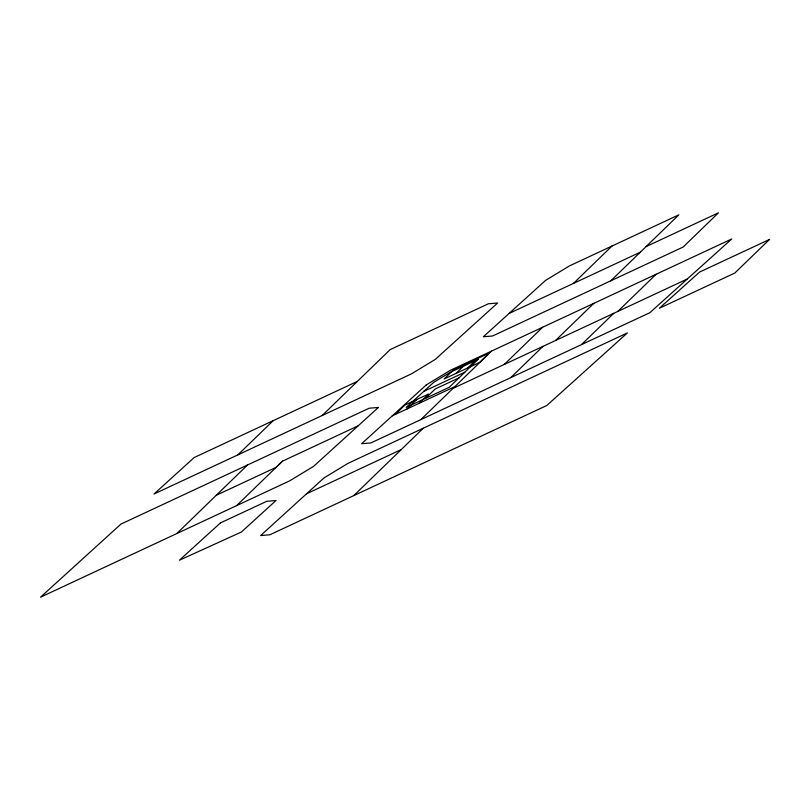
<?xml version="1.0" encoding="UTF-8"?>
<svg xmlns="http://www.w3.org/2000/svg" width="810" height="810" viewBox="0 0 810 810"><rect width="100%" height="100%" fill="white"/><g stroke="black" fill="none" stroke-linecap="round" stroke-linejoin="round"><path stroke-width="1.21" d="M237.917 454.845L273.183 420.673M176.803 533.557L247.495 465.001M322.127 415.55L390.157 349.616L488.379 303.77L497.623 303.001L435.355 359.346L411.46 373.856L154.042 493.999L194.147 457.559L357.382 381.378M358.192 425.817L282.518 461.153L276.159 467.319L216.29 495.264M395.169 414.497L404.868 405.091L428.581 394.014L418.881 403.421M407.025 408.959L416.725 399.553M425.503 398.388L435.203 388.982L458.926 377.906M455.969 373.44L465.669 364.034M467.826 367.902L477.525 358.496M420.825 419.62L491.488 351.115M353.798 495.588L423.276 428.217M573.439 283.419L611.985 246.058M504.286 364.429L542.629 327.25M510.735 377.642L542.973 346.366M610.801 280.807L678.851 214.832L569.501 265.882L545.596 280.382L483.347 336.747L492.531 336.008L683.184 247.01L718.46 212.807L646.076 246.605M555.468 340.534L593.811 303.355M581.519 344.594L613.737 313.338M617.726 311.475L656.07 274.296M236.571 505.653L282.518 461.153M306.555 493.786L260.628 535.552L269.862 534.782L546.851 405.466L627.375 332.93L347.915 463.401L324.02 477.91L306.555 493.786L401.254 449.57M509.055 313.47L640.285 252.214M423.802 391.372L464.748 372.266M392.273 415.844L454.805 386.664M453.084 388.334L687.315 278.984M453.813 369.573L444.113 378.979L479.682 362.364L489.392 352.957L453.813 369.573M478.113 359.306L449.216 387.312L406.185 407.4L433.826 382.259L450.117 372.377L478.113 359.306M769.5 239.436L734.812 273.041L659.401 308.235L699.536 272.089L769.5 239.436M220.391 522.946L179.395 560.226L241.4 532.008L276.028 500.509L266.794 501.279L220.391 522.946M378.381 407.45L313.642 466.307L289.757 480.816L40.5 597.193L120.953 524.07L369.147 408.22L378.381 407.45M426.323 384.882L361.635 443.708L370.879 442.938L649.904 312.67L731.744 238.97L450.218 370.383L426.323 384.882"/></g></svg>
